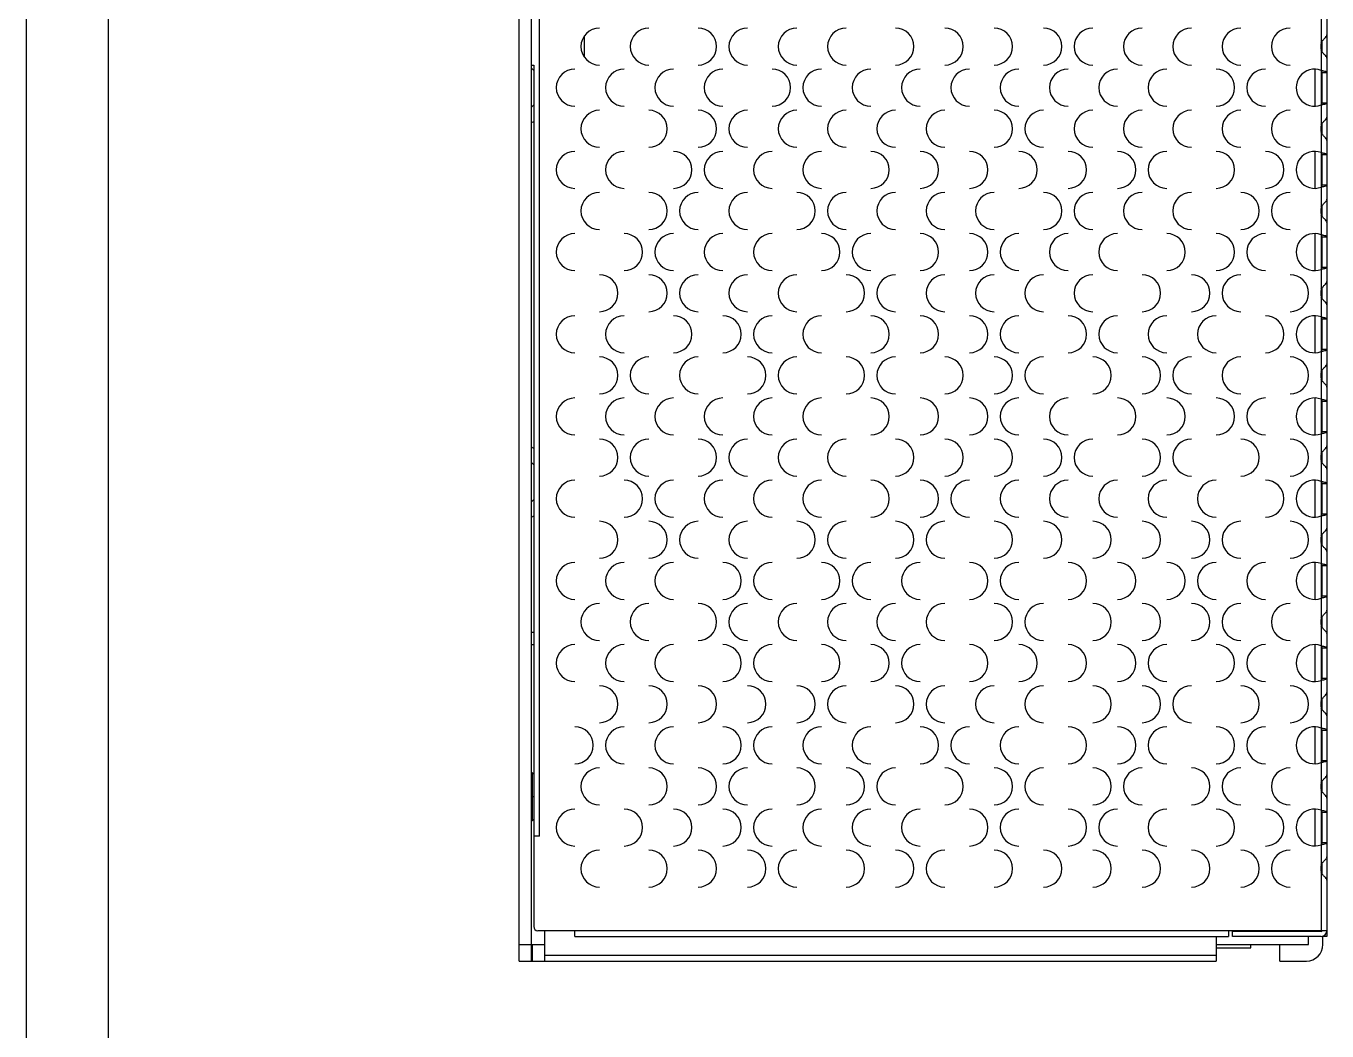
# Model space of a CAD drawing. Header units: millimetres. Extents: x -876 to 1110, y -521 to 521.
# Drawn here: x 230.5 to 388.7, y 103.5 to 225.7 of the extents above; entities that cross this region are included whole.
import ezdxf

# ---------------------------------------------------------------- set-up
doc = ezdxf.new("R2010")
doc.units = ezdxf.units.MM

msp = doc.modelspace()

# ---------------------------------------------------------------- linework, layer by layer
at = {"color": 7, "linetype": 'Continuous', "lineweight": 25}
for p, q in [((230.48, 345), (230.48, -345)), ((240.48, 335), (240.48, -335)), ((290.48, 112), (290.48, 311)), ((291.98, 112), (291.98, 311)), ((292.93, 127.2), (292.93, 299)), ((388.03, 298.3), (388.03, 115.6)), ((388.73, 298.3), (388.73, 115)), ((298.38, 224.53), (298.38, 221.97)), ((388.13, 222.61), (388.13, 223.88)), ((291.98, 221), (292.23, 221)), ((291.98, 220.64), (292.23, 220.36)), ((292.23, 221), (292.23, 116.2)), ((387.23, 220.5), (387.23, 216)), ((388.13, 220.11), (388.73, 220.11)), ((388.13, 216.38), (388.13, 220.11)), ((292.23, 216.13), (291.98, 215.86)), ((388.73, 216.38), (388.13, 216.38)), ((291.98, 214), (292.23, 214.15)), ((388.13, 212.61), (388.13, 213.88)), ((387.23, 210.5), (387.23, 206)), ((388.13, 210.11), (388.73, 210.11)), ((388.13, 206.38), (388.13, 210.11)), ((388.73, 206.38), (388.13, 206.38)), ((388.13, 202.61), (388.13, 203.88)), ((387.23, 200.5), (387.23, 196)), ((388.13, 200.11), (388.73, 200.11)), ((388.13, 196.38), (388.13, 200.11)), ((388.73, 196.38), (388.13, 196.38)), ((388.13, 192.61), (388.13, 193.88)), ((387.23, 190.5), (387.23, 186)), ((388.13, 190.11), (388.73, 190.11)), ((388.13, 186.38), (388.13, 190.11)), ((388.73, 186.38), (388.13, 186.38)), ((388.13, 182.61), (388.13, 183.88)), ((387.23, 180.5), (387.23, 176)), ((388.13, 180.11), (388.73, 180.11)), ((388.13, 176.38), (388.13, 180.11)), ((388.73, 176.38), (388.13, 176.38)), ((292.23, 174.35), (291.98, 174.5)), ((291.98, 172.64), (292.23, 172.36)), ((388.13, 172.61), (388.13, 173.88)), ((387.23, 170.5), (387.23, 166)), ((388.13, 170.11), (388.73, 170.11)), ((388.13, 166.38), (388.13, 170.11)), ((292.23, 168.13), (291.98, 167.86)), ((388.73, 166.38), (388.13, 166.38)), ((291.98, 166), (292.23, 166.15)), ((388.13, 162.61), (388.13, 163.88)), ((387.23, 160.5), (387.23, 156)), ((388.13, 160.11), (388.73, 160.11)), ((388.13, 156.38), (388.13, 160.11)), ((388.73, 156.38), (388.13, 156.38)), ((388.13, 152.61), (388.13, 153.88)), ((291.98, 152), (292.23, 152)), ((291.98, 150.5), (292.23, 150.5)), ((387.23, 150.5), (387.23, 146)), ((388.13, 150.11), (388.73, 150.11)), ((388.13, 146.38), (388.13, 150.11)), ((388.73, 146.38), (388.13, 146.38)), ((388.13, 142.61), (388.13, 143.88)), ((387.23, 140.5), (387.23, 136)), ((388.13, 140.11), (388.73, 140.11)), ((388.13, 136.38), (388.13, 140.11)), ((388.73, 136.38), (388.13, 136.38)), ((292.23, 134.75), (292.08, 134.9)), ((292.08, 129.1), (292.08, 134.9)), ((388.13, 132.61), (388.13, 133.88)), ((292.23, 132), (292.08, 132)), ((387.23, 130.5), (387.23, 126)), ((388.13, 130.11), (388.73, 130.11)), ((388.13, 126.38), (388.13, 130.11)), ((292.08, 129.1), (292.23, 129.25)), ((292.93, 127.2), (292.23, 127.2)), ((388.73, 126.38), (388.13, 126.38)), ((388.13, 122.61), (388.13, 123.88)), ((388.73, 115.7), (292.73, 115.7)), ((293.58, 112), (293.58, 115.7)), ((297.23, 115), (297.23, 115.7)), ((376.73, 115.7), (376.73, 115)), ((388.03, 115.6), (377.23, 115.6)), ((377.23, 115), (377.23, 115.6)), ((386.48, 115.6), (386.48, 115.7)), ((290.48, 114), (293.58, 114)), ((292.08, 112), (292.08, 114)), ((297.23, 115), (376.73, 115)), ((375.23, 115), (375.23, 112)), ((375.23, 114), (386.48, 114)), ((388.03, 115), (377.23, 115)), ((379.48, 113.6), (379.48, 114)), ((382.98, 112), (382.98, 114)), ((386.48, 114), (386.48, 115)), ((388.13, 115.01), (388.13, 115)), ((388.73, 115), (388.13, 115)), ((388.23, 114), (388.23, 115)), ((375.23, 112.7), (293.58, 112.7)), ((375.23, 113.6), (379.48, 113.6)), ((290.48, 112), (375.23, 112)), ((382.98, 112), (386.23, 112))]:
    msp.add_line(p, q, dxfattribs=at)
for centre, radius, start, end in [((300.23, 223.25), 2.25, 90, 270), ((306.23, 223.25), 2.25, 90, 270), ((312.23, 223.25), 2.25, 270, 90), ((318.23, 223.25), 2.25, 90, 270), ((324.23, 223.25), 2.25, 90, 270), ((330.23, 223.25), 2.25, 90, 270), ((336.23, 223.25), 2.25, 270, 90), ((342.23, 223.25), 2.25, 270, 90), ((348.23, 223.25), 2.25, 270, 90), ((354.23, 223.25), 2.25, 270, 90), ((360.23, 223.25), 2.25, 90, 270), ((366.23, 223.25), 2.25, 90, 270), ((372.23, 223.25), 2.25, 90, 270), ((378.23, 223.25), 2.25, 90, 270), ((384.23, 223.25), 2.25, 90, 270), ((390.23, 223.25), 2.25, 167.8985, 192.1015), ((297.23, 218.25), 2.25, 90, 270), ((303.23, 218.25), 2.25, 90, 270), ((309.23, 218.25), 2.25, 90, 270), ((315.23, 218.25), 2.25, 90, 270), ((321.23, 218.25), 2.25, 270, 90), ((327.23, 218.25), 2.25, 90, 270), ((333.23, 218.25), 2.25, 90, 270), ((339.23, 218.25), 2.25, 90, 270), ((345.23, 218.25), 2.25, 90, 270), ((351.23, 218.25), 2.25, 90, 270), ((357.23, 218.25), 2.25, 90, 270), ((363.23, 218.25), 2.25, 90, 270), ((369.23, 218.25), 2.25, 90, 270), ((375.23, 218.25), 2.25, 270, 90), ((381.23, 218.25), 2.25, 90, 270), ((387.23, 218.25), 2.25, 69.1725, 290.8275), ((300.23, 213.25), 2.25, 90, 270), ((306.23, 213.25), 2.25, 270, 90), ((312.23, 213.25), 2.25, 270, 90), ((318.23, 213.25), 2.25, 90, 270), ((324.23, 213.25), 2.25, 90, 270), ((330.23, 213.25), 2.25, 90, 270), ((336.23, 213.25), 2.25, 90, 270), ((342.23, 213.25), 2.25, 90, 270), ((348.23, 213.25), 2.25, 270, 90), ((354.23, 213.25), 2.25, 90, 270), ((360.23, 213.25), 2.25, 90, 270), ((366.23, 213.25), 2.25, 90, 270), ((372.23, 213.25), 2.25, 90, 270), ((378.23, 213.25), 2.25, 90, 270), ((384.23, 213.25), 2.25, 90, 270), ((390.23, 213.25), 2.25, 167.8985, 192.1015), ((297.23, 208.25), 2.25, 90, 270), ((303.23, 208.25), 2.25, 90, 270), ((309.23, 208.25), 2.25, 270, 90), ((315.23, 208.25), 2.25, 90, 270), ((321.23, 208.25), 2.25, 90, 270), ((327.23, 208.25), 2.25, 90, 270), ((333.23, 208.25), 2.25, 270, 90), ((339.23, 208.25), 2.25, 270, 90), ((345.23, 208.25), 2.25, 270, 90), ((351.23, 208.25), 2.25, 270, 90), ((357.23, 208.25), 2.25, 270, 90), ((363.23, 208.25), 2.25, 270, 90), ((369.23, 208.25), 2.25, 90, 270), ((375.23, 208.25), 2.25, 270, 90), ((381.23, 208.25), 2.25, 270, 90), ((387.23, 208.25), 2.25, 69.1725, 290.8275), ((300.23, 203.25), 2.25, 90, 270), ((306.23, 203.25), 2.25, 270, 90), ((312.23, 203.25), 2.25, 90, 270), ((318.23, 203.25), 2.25, 90, 270), ((324.23, 203.25), 2.25, 270, 90), ((330.23, 203.25), 2.25, 90, 270), ((336.23, 203.25), 2.25, 90, 270), ((342.23, 203.25), 2.25, 90, 270), ((348.23, 203.25), 2.25, 90, 270), ((354.23, 203.25), 2.25, 270, 90), ((360.23, 203.25), 2.25, 90, 270), ((366.23, 203.25), 2.25, 90, 270), ((372.23, 203.25), 2.25, 90, 270), ((378.23, 203.25), 2.25, 270, 90), ((384.23, 203.25), 2.25, 90, 270), ((390.23, 203.25), 2.25, 167.8985, 192.1015), ((297.23, 198.25), 2.25, 90, 270), ((303.23, 198.25), 2.25, 270, 90), ((309.23, 198.25), 2.25, 90, 270), ((315.23, 198.25), 2.25, 90, 270), ((321.23, 198.25), 2.25, 90, 270), ((327.23, 198.25), 2.25, 270, 90), ((333.23, 198.25), 2.25, 90, 270), ((339.23, 198.25), 2.25, 270, 90), ((345.23, 198.25), 2.25, 270, 90), ((351.23, 198.25), 2.25, 90, 270), ((357.23, 198.25), 2.25, 90, 270), ((363.23, 198.25), 2.25, 90, 270), ((369.23, 198.25), 2.25, 270, 90), ((375.23, 198.25), 2.25, 270, 90), ((381.23, 198.25), 2.25, 90, 270), ((387.23, 198.25), 2.25, 69.1725, 290.8275), ((300.23, 193.25), 2.25, 270, 90), ((306.23, 193.25), 2.25, 270, 90), ((312.23, 193.25), 2.25, 90, 270), ((318.23, 193.25), 2.25, 90, 270), ((324.23, 193.25), 2.25, 90, 270), ((330.23, 193.25), 2.25, 270, 90), ((336.23, 193.25), 2.25, 90, 270), ((342.23, 193.25), 2.25, 90, 270), ((348.23, 193.25), 2.25, 90, 270), ((354.23, 193.25), 2.25, 90, 270), ((360.23, 193.25), 2.25, 90, 270), ((366.23, 193.25), 2.25, 270, 90), ((372.23, 193.25), 2.25, 270, 90), ((378.23, 193.25), 2.25, 90, 270), ((384.23, 193.25), 2.25, 270, 90), ((390.23, 193.25), 2.25, 167.8985, 192.1015), ((297.23, 188.25), 2.25, 90, 270), ((303.23, 188.25), 2.25, 90, 270), ((309.23, 188.25), 2.25, 270, 90), ((315.23, 188.25), 2.25, 270, 90), ((321.23, 188.25), 2.25, 90, 270), ((327.23, 188.25), 2.25, 90, 270), ((333.23, 188.25), 2.25, 270, 90), ((339.23, 188.25), 2.25, 270, 90), ((345.23, 188.25), 2.25, 270, 90), ((351.23, 188.25), 2.25, 90, 270), ((357.23, 188.25), 2.25, 270, 90), ((363.23, 188.25), 2.25, 90, 270), ((369.23, 188.25), 2.25, 90, 270), ((375.23, 188.25), 2.25, 90, 270), ((381.23, 188.25), 2.25, 270, 90), ((387.23, 188.25), 2.25, 69.1725, 290.8275), ((300.23, 183.25), 2.25, 270, 90), ((306.23, 183.25), 2.25, 90, 270), ((312.23, 183.25), 2.25, 90, 270), ((318.23, 183.25), 2.25, 270, 90), ((324.23, 183.25), 2.25, 90, 270), ((330.23, 183.25), 2.25, 270, 90), ((336.23, 183.25), 2.25, 90, 270), ((342.23, 183.25), 2.25, 270, 90), ((348.23, 183.25), 2.25, 270, 90), ((354.23, 183.25), 2.25, 90, 270), ((360.23, 183.25), 2.25, 270, 90), ((366.23, 183.25), 2.25, 270, 90), ((372.23, 183.25), 2.25, 90, 270), ((378.23, 183.25), 2.25, 90, 270), ((384.23, 183.25), 2.25, 270, 90), ((390.23, 183.25), 2.25, 167.8985, 192.1015), ((297.23, 178.25), 2.25, 90, 270), ((303.23, 178.25), 2.25, 90, 270), ((309.23, 178.25), 2.25, 90, 270), ((315.23, 178.25), 2.25, 90, 270), ((321.23, 178.25), 2.25, 90, 270), ((327.23, 178.25), 2.25, 90, 270), ((333.23, 178.25), 2.25, 270, 90), ((339.23, 178.25), 2.25, 270, 90), ((345.23, 178.25), 2.25, 270, 90), ((351.23, 178.25), 2.25, 90, 270), ((357.23, 178.25), 2.25, 90, 270), ((363.23, 178.25), 2.25, 270, 90), ((369.23, 178.25), 2.25, 270, 90), ((375.23, 178.25), 2.25, 270, 90), ((381.23, 178.25), 2.25, 90, 270), ((387.23, 178.25), 2.25, 69.1725, 290.8275), ((300.23, 173.25), 2.25, 270, 90), ((306.23, 173.25), 2.25, 90, 270), ((312.23, 173.25), 2.25, 270, 90), ((318.23, 173.25), 2.25, 90, 270), ((324.23, 173.25), 2.25, 90, 270), ((330.23, 173.25), 2.25, 90, 270), ((336.23, 173.25), 2.25, 270, 90), ((342.23, 173.25), 2.25, 270, 90), ((348.23, 173.25), 2.25, 270, 90), ((354.23, 173.25), 2.25, 270, 90), ((360.23, 173.25), 2.25, 90, 270), ((366.23, 173.25), 2.25, 270, 90), ((372.23, 173.25), 2.25, 90, 270), ((378.23, 173.25), 2.25, 270, 90), ((384.23, 173.25), 2.25, 270, 90), ((390.23, 173.25), 2.25, 167.8985, 192.1015), ((297.23, 168.25), 2.25, 90, 270), ((303.23, 168.25), 2.25, 270, 90), ((309.23, 168.25), 2.25, 90, 270), ((315.23, 168.25), 2.25, 90, 270), ((321.23, 168.25), 2.25, 90, 270), ((327.23, 168.25), 2.25, 90, 270), ((333.23, 168.25), 2.25, 270, 90), ((339.23, 168.25), 2.25, 270, 90), ((345.23, 168.25), 2.25, 90, 270), ((351.23, 168.25), 2.25, 90, 270), ((357.23, 168.25), 2.25, 90, 270), ((363.23, 168.25), 2.25, 90, 270), ((369.23, 168.25), 2.25, 90, 270), ((375.23, 168.25), 2.25, 90, 270), ((381.23, 168.25), 2.25, 270, 90), ((387.23, 168.25), 2.25, 69.1725, 290.8275), ((300.23, 163.25), 2.25, 270, 90), ((306.23, 163.25), 2.25, 270, 90), ((312.23, 163.25), 2.25, 90, 270), ((318.23, 163.25), 2.25, 90, 270), ((324.23, 163.25), 2.25, 270, 90), ((330.23, 163.25), 2.25, 90, 270), ((336.23, 163.25), 2.25, 270, 90), ((342.23, 163.25), 2.25, 90, 270), ((348.23, 163.25), 2.25, 270, 90), ((354.23, 163.25), 2.25, 270, 90), ((360.23, 163.25), 2.25, 270, 90), ((366.23, 163.25), 2.25, 270, 90), ((372.23, 163.25), 2.25, 270, 90), ((378.23, 163.25), 2.25, 90, 270), ((384.23, 163.25), 2.25, 270, 90), ((390.23, 163.25), 2.25, 167.8985, 192.1015), ((297.23, 158.25), 2.25, 90, 270), ((303.23, 158.25), 2.25, 90, 270), ((309.23, 158.25), 2.25, 90, 270), ((315.23, 158.25), 2.25, 270, 90), ((321.23, 158.25), 2.25, 90, 270), ((327.23, 158.25), 2.25, 270, 90), ((333.23, 158.25), 2.25, 90, 270), ((339.23, 158.25), 2.25, 90, 270), ((345.23, 158.25), 2.25, 270, 90), ((351.23, 158.25), 2.25, 90, 270), ((357.23, 158.25), 2.25, 270, 90), ((363.23, 158.25), 2.25, 270, 90), ((369.23, 158.25), 2.25, 270, 90), ((375.23, 158.25), 2.25, 90, 270), ((381.23, 158.25), 2.25, 90, 270), ((387.23, 158.25), 2.25, 69.1725, 290.8275), ((300.23, 153.25), 2.25, 90, 270), ((306.23, 153.25), 2.25, 90, 270), ((312.23, 153.25), 2.25, 270, 90), ((318.23, 153.25), 2.25, 90, 270), ((324.23, 153.25), 2.25, 90, 270), ((330.23, 153.25), 2.25, 90, 270), ((336.23, 153.25), 2.25, 90, 270), ((342.23, 153.25), 2.25, 90, 270), ((348.23, 153.25), 2.25, 270, 90), ((354.23, 153.25), 2.25, 90, 270), ((360.23, 153.25), 2.25, 270, 90), ((366.23, 153.25), 2.25, 270, 90), ((372.23, 153.25), 2.25, 270, 90), ((378.23, 153.25), 2.25, 90, 270), ((384.23, 153.25), 2.25, 90, 270), ((390.23, 153.25), 2.25, 167.8985, 192.1015), ((297.23, 148.25), 2.25, 90, 270), ((303.23, 148.25), 2.25, 90, 270), ((309.23, 148.25), 2.25, 90, 270), ((315.23, 148.25), 2.25, 270, 90), ((321.23, 148.25), 2.25, 90, 270), ((327.23, 148.25), 2.25, 270, 90), ((333.23, 148.25), 2.25, 270, 90), ((339.23, 148.25), 2.25, 90, 270), ((345.23, 148.25), 2.25, 270, 90), ((351.23, 148.25), 2.25, 270, 90), ((357.23, 148.25), 2.25, 270, 90), ((363.23, 148.25), 2.25, 270, 90), ((369.23, 148.25), 2.25, 90, 270), ((375.23, 148.25), 2.25, 270, 90), ((381.23, 148.25), 2.25, 90, 270), ((387.23, 148.25), 2.25, 69.1725, 290.8275), ((300.23, 143.25), 2.25, 270, 90), ((306.23, 143.25), 2.25, 270, 90), ((312.23, 143.25), 2.25, 270, 90), ((318.23, 143.25), 2.25, 270, 90), ((324.23, 143.25), 2.25, 270, 90), ((330.23, 143.25), 2.25, 90, 270), ((336.23, 143.25), 2.25, 270, 90), ((342.23, 143.25), 2.25, 90, 270), ((348.23, 143.25), 2.25, 90, 270), ((354.23, 143.25), 2.25, 90, 270), ((360.23, 143.25), 2.25, 270, 90), ((366.23, 143.25), 2.25, 270, 90), ((372.23, 143.25), 2.25, 90, 270), ((378.23, 143.25), 2.25, 270, 90), ((384.23, 143.25), 2.25, 270, 90), ((390.23, 143.25), 2.25, 167.8985, 192.1015), ((297.23, 138.25), 2.25, 270, 90), ((303.23, 138.25), 2.25, 90, 270), ((309.23, 138.25), 2.25, 90, 270), ((315.23, 138.25), 2.25, 270, 90), ((321.23, 138.25), 2.25, 90, 270), ((327.23, 138.25), 2.25, 90, 270), ((333.23, 138.25), 2.25, 90, 270), ((339.23, 138.25), 2.25, 270, 90), ((345.23, 138.25), 2.25, 90, 270), ((351.23, 138.25), 2.25, 90, 270), ((357.23, 138.25), 2.25, 270, 90), ((363.23, 138.25), 2.25, 270, 90), ((369.23, 138.25), 2.25, 90, 270), ((375.23, 138.25), 2.25, 270, 90), ((381.23, 138.25), 2.25, 90, 270), ((387.23, 138.25), 2.25, 69.1725, 290.8275), ((292.08, 135), 0.1, 180, 270), ((300.23, 133.25), 2.25, 90, 270), ((306.23, 133.25), 2.25, 270, 90), ((312.23, 133.25), 2.25, 270, 90), ((318.23, 133.25), 2.25, 90, 270), ((324.23, 133.25), 2.25, 270, 90), ((330.23, 133.25), 2.25, 270, 90), ((336.23, 133.25), 2.25, 90, 270), ((342.23, 133.25), 2.25, 270, 90), ((348.23, 133.25), 2.25, 270, 90), ((354.23, 133.25), 2.25, 90, 270), ((360.23, 133.25), 2.25, 270, 90), ((366.23, 133.25), 2.25, 90, 270), ((372.23, 133.25), 2.25, 270, 90), ((378.23, 133.25), 2.25, 90, 270), ((384.23, 133.25), 2.25, 90, 270), ((390.23, 133.25), 2.25, 167.8985, 192.1015), ((297.23, 128.25), 2.25, 90, 270), ((303.23, 128.25), 2.25, 270, 90), ((309.23, 128.25), 2.25, 270, 90), ((315.23, 128.25), 2.25, 270, 90), ((321.23, 128.25), 2.25, 90, 270), ((327.23, 128.25), 2.25, 90, 270), ((333.23, 128.25), 2.25, 90, 270), ((339.23, 128.25), 2.25, 90, 270), ((345.23, 128.25), 2.25, 270, 90), ((351.23, 128.25), 2.25, 90, 270), ((357.23, 128.25), 2.25, 270, 90), ((363.23, 128.25), 2.25, 90, 270), ((369.23, 128.25), 2.25, 90, 270), ((375.23, 128.25), 2.25, 270, 90), ((381.23, 128.25), 2.25, 270, 90), ((387.23, 128.25), 2.25, 69.1725, 290.8275), ((292.08, 129), 0.1, 90, 180), ((300.23, 123.25), 2.25, 90, 270), ((306.23, 123.25), 2.25, 270, 90), ((312.23, 123.25), 2.25, 270, 90), ((318.23, 123.25), 2.25, 270, 90), ((324.23, 123.25), 2.25, 90, 270), ((330.23, 123.25), 2.25, 270, 90), ((336.23, 123.25), 2.25, 270, 90), ((342.23, 123.25), 2.25, 90, 270), ((348.23, 123.25), 2.25, 270, 90), ((354.23, 123.25), 2.25, 270, 90), ((360.23, 123.25), 2.25, 270, 90), ((366.23, 123.25), 2.25, 270, 90), ((372.23, 123.25), 2.25, 270, 90), ((378.23, 123.25), 2.25, 270, 90), ((384.23, 123.25), 2.25, 90, 270), ((390.23, 123.25), 2.25, 167.8985, 192.1015), ((292.73, 116.2), 0.5, 180, 270), ((388.03, 115.7), 0.1, 270, 0), ((388.03, 115.7), 0.7, 270, 0), ((386.23, 114), 2, 270, 0)]:
    msp.add_arc(centre, radius, start, end, dxfattribs=at)
for points, knots in [([(388.03, 223.72), (388.08, 223.81), (388.2, 223.99), (388.43, 224.24), (388.61, 224.43), (388.71, 224.57), (388.72, 224.64), (388.73, 224.67)], [0, 0, 0, 0, 0.209534, 0.443898, 0.706763, 0.849498, 1, 1, 1, 1]), ([(388.73, 221.83), (388.72, 221.86), (388.71, 221.93), (388.61, 222.07), (388.43, 222.26), (388.2, 222.5), (388.08, 222.69), (388.03, 222.78)], [0, 0, 0, 0, 0.150487, 0.293218, 0.556101, 0.790454, 1, 1, 1, 1]), ([(388.03, 220.35), (388.08, 220.34), (388.17, 220.33), (388.35, 220.29), (388.54, 220.25), (388.7, 220.19), (388.72, 220.14), (388.73, 220.11)], [0, 0, 0, 0, 0.129839, 0.258365, 0.510363, 0.757505, 1, 1, 1, 1]), ([(388.13, 220.11), (388.12, 220.16), (388.12, 220.22), (388.07, 220.3), (388.04, 220.33), (388.03, 220.35)], [0, 0, 0, 0, 0.532848, 0.77441, 1, 1, 1, 1]), ([(388.73, 216.38), (388.72, 216.36), (388.7, 216.31), (388.54, 216.25), (388.35, 216.2), (388.17, 216.17), (388.08, 216.15), (388.03, 216.15)], [0, 0, 0, 0, 0.242374, 0.489474, 0.741513, 0.870089, 1, 1, 1, 1]), ([(388.03, 216.15), (388.04, 216.16), (388.07, 216.2), (388.12, 216.27), (388.12, 216.34), (388.13, 216.38)], [0, 0, 0, 0, 0.225589, 0.46715, 1, 1, 1, 1]), ([(388.03, 213.72), (388.08, 213.81), (388.2, 213.99), (388.43, 214.24), (388.61, 214.43), (388.71, 214.57), (388.72, 214.64), (388.73, 214.67)], [0, 0, 0, 0, 0.209534, 0.443898, 0.706763, 0.849498, 1, 1, 1, 1]), ([(388.73, 211.83), (388.72, 211.86), (388.71, 211.93), (388.61, 212.07), (388.43, 212.26), (388.2, 212.5), (388.08, 212.69), (388.03, 212.78)], [0, 0, 0, 0, 0.150487, 0.293218, 0.556101, 0.790454, 1, 1, 1, 1]), ([(388.13, 210.11), (388.12, 210.16), (388.12, 210.22), (388.07, 210.3), (388.04, 210.33), (388.03, 210.35)], [0, 0, 0, 0, 0.532848, 0.77441, 1, 1, 1, 1]), ([(388.03, 210.35), (388.08, 210.34), (388.17, 210.33), (388.35, 210.29), (388.54, 210.25), (388.7, 210.19), (388.72, 210.14), (388.73, 210.11)], [0, 0, 0, 0, 0.129839, 0.258365, 0.510363, 0.757505, 1, 1, 1, 1]), ([(388.73, 206.38), (388.72, 206.36), (388.7, 206.31), (388.54, 206.25), (388.35, 206.2), (388.17, 206.17), (388.08, 206.15), (388.03, 206.15)], [0, 0, 0, 0, 0.242374, 0.489474, 0.741513, 0.870089, 1, 1, 1, 1]), ([(388.03, 206.15), (388.04, 206.16), (388.07, 206.2), (388.12, 206.27), (388.12, 206.34), (388.13, 206.38)], [0, 0, 0, 0, 0.225589, 0.46715, 1, 1, 1, 1]), ([(388.03, 203.72), (388.08, 203.81), (388.2, 203.99), (388.43, 204.24), (388.61, 204.43), (388.71, 204.57), (388.72, 204.64), (388.73, 204.67)], [0, 0, 0, 0, 0.2095337, 0.4438985, 0.7067626, 0.8494979, 1, 1, 1, 1]), ([(388.73, 201.83), (388.72, 201.86), (388.71, 201.93), (388.61, 202.07), (388.43, 202.26), (388.2, 202.5), (388.08, 202.69), (388.03, 202.78)], [0, 0, 0, 0, 0.150487, 0.293218, 0.556101, 0.790454, 1, 1, 1, 1]), ([(388.13, 200.11), (388.12, 200.16), (388.12, 200.22), (388.07, 200.3), (388.04, 200.33), (388.03, 200.35)], [0, 0, 0, 0, 0.532848, 0.77441, 1, 1, 1, 1]), ([(388.03, 200.35), (388.08, 200.34), (388.17, 200.33), (388.35, 200.29), (388.54, 200.25), (388.7, 200.19), (388.72, 200.14), (388.73, 200.11)], [0, 0, 0, 0, 0.129839, 0.258365, 0.510363, 0.757505, 1, 1, 1, 1]), ([(388.73, 196.38), (388.72, 196.36), (388.7, 196.31), (388.54, 196.25), (388.35, 196.2), (388.17, 196.17), (388.08, 196.15), (388.03, 196.15)], [0, 0, 0, 0, 0.242374, 0.489474, 0.741513, 0.870089, 1, 1, 1, 1]), ([(388.03, 196.15), (388.04, 196.16), (388.07, 196.2), (388.12, 196.27), (388.12, 196.34), (388.13, 196.38)], [0, 0, 0, 0, 0.225589, 0.46715, 1, 1, 1, 1]), ([(388.03, 193.72), (388.08, 193.81), (388.2, 193.99), (388.43, 194.24), (388.61, 194.43), (388.71, 194.57), (388.72, 194.64), (388.73, 194.67)], [0, 0, 0, 0, 0.209534, 0.443898, 0.706763, 0.849498, 1, 1, 1, 1]), ([(388.73, 191.83), (388.72, 191.86), (388.71, 191.93), (388.61, 192.07), (388.43, 192.26), (388.2, 192.5), (388.08, 192.69), (388.03, 192.78)], [0, 0, 0, 0, 0.150487, 0.293218, 0.556101, 0.790454, 1, 1, 1, 1]), ([(388.03, 190.35), (388.08, 190.34), (388.17, 190.33), (388.35, 190.29), (388.54, 190.25), (388.7, 190.19), (388.72, 190.14), (388.73, 190.11)], [0, 0, 0, 0, 0.129839, 0.258365, 0.510363, 0.757505, 1, 1, 1, 1]), ([(388.13, 190.11), (388.12, 190.16), (388.12, 190.22), (388.07, 190.3), (388.04, 190.33), (388.03, 190.35)], [0, 0, 0, 0, 0.532848, 0.77441, 1, 1, 1, 1]), ([(388.73, 186.38), (388.72, 186.36), (388.7, 186.31), (388.54, 186.25), (388.35, 186.2), (388.17, 186.17), (388.08, 186.15), (388.03, 186.15)], [0, 0, 0, 0, 0.242374, 0.489474, 0.741513, 0.870089, 1, 1, 1, 1]), ([(388.03, 186.15), (388.04, 186.16), (388.07, 186.2), (388.12, 186.27), (388.12, 186.34), (388.13, 186.38)], [0, 0, 0, 0, 0.225589, 0.46715, 1, 1, 1, 1]), ([(388.03, 183.72), (388.08, 183.81), (388.2, 183.99), (388.43, 184.24), (388.61, 184.43), (388.71, 184.57), (388.72, 184.64), (388.73, 184.67)], [0, 0, 0, 0, 0.209534, 0.443898, 0.706763, 0.849498, 1, 1, 1, 1]), ([(388.73, 181.83), (388.72, 181.86), (388.71, 181.93), (388.61, 182.07), (388.43, 182.26), (388.2, 182.5), (388.08, 182.69), (388.03, 182.78)], [0, 0, 0, 0, 0.150487, 0.293218, 0.556101, 0.790454, 1, 1, 1, 1]), ([(388.03, 180.35), (388.08, 180.34), (388.17, 180.33), (388.35, 180.29), (388.54, 180.25), (388.7, 180.19), (388.72, 180.14), (388.73, 180.11)], [0, 0, 0, 0, 0.129839, 0.258365, 0.510363, 0.757505, 1, 1, 1, 1]), ([(388.13, 180.11), (388.12, 180.16), (388.12, 180.22), (388.07, 180.3), (388.04, 180.33), (388.03, 180.35)], [0, 0, 0, 0, 0.532848, 0.77441, 1, 1, 1, 1]), ([(388.73, 176.38), (388.72, 176.36), (388.7, 176.31), (388.54, 176.25), (388.35, 176.2), (388.17, 176.17), (388.08, 176.15), (388.03, 176.15)], [0, 0, 0, 0, 0.242374, 0.489474, 0.741513, 0.870089, 1, 1, 1, 1]), ([(388.03, 176.15), (388.04, 176.16), (388.07, 176.2), (388.12, 176.27), (388.12, 176.34), (388.13, 176.38)], [0, 0, 0, 0, 0.225589, 0.46715, 1, 1, 1, 1]), ([(388.03, 173.72), (388.08, 173.81), (388.2, 173.99), (388.43, 174.24), (388.61, 174.43), (388.71, 174.57), (388.72, 174.64), (388.73, 174.67)], [0, 0, 0, 0, 0.209534, 0.443898, 0.706763, 0.849498, 1, 1, 1, 1]), ([(388.73, 171.83), (388.72, 171.86), (388.71, 171.93), (388.61, 172.07), (388.43, 172.26), (388.2, 172.5), (388.08, 172.69), (388.03, 172.78)], [0, 0, 0, 0, 0.150487, 0.293218, 0.556101, 0.790454, 1, 1, 1, 1]), ([(388.13, 170.11), (388.12, 170.16), (388.12, 170.22), (388.07, 170.3), (388.04, 170.33), (388.03, 170.35)], [0, 0, 0, 0, 0.532848, 0.77441, 1, 1, 1, 1]), ([(388.03, 170.35), (388.08, 170.34), (388.17, 170.33), (388.35, 170.29), (388.54, 170.25), (388.7, 170.19), (388.72, 170.14), (388.73, 170.11)], [0, 0, 0, 0, 0.129839, 0.258365, 0.510363, 0.757505, 1, 1, 1, 1]), ([(388.73, 166.38), (388.72, 166.36), (388.7, 166.31), (388.54, 166.25), (388.35, 166.2), (388.17, 166.17), (388.08, 166.15), (388.03, 166.15)], [0, 0, 0, 0, 0.242374, 0.489474, 0.741513, 0.870089, 1, 1, 1, 1]), ([(388.03, 166.15), (388.04, 166.16), (388.07, 166.2), (388.12, 166.27), (388.12, 166.34), (388.13, 166.38)], [0, 0, 0, 0, 0.225589, 0.46715, 1, 1, 1, 1]), ([(388.03, 163.72), (388.08, 163.81), (388.2, 163.99), (388.43, 164.24), (388.61, 164.43), (388.71, 164.57), (388.72, 164.64), (388.73, 164.67)], [0, 0, 0, 0, 0.209534, 0.443898, 0.706763, 0.849498, 1, 1, 1, 1]), ([(388.73, 161.83), (388.72, 161.86), (388.71, 161.93), (388.61, 162.07), (388.43, 162.26), (388.2, 162.5), (388.08, 162.69), (388.03, 162.78)], [0, 0, 0, 0, 0.150487, 0.293218, 0.556101, 0.790454, 1, 1, 1, 1]), ([(388.03, 160.35), (388.08, 160.34), (388.17, 160.33), (388.35, 160.29), (388.54, 160.25), (388.7, 160.19), (388.72, 160.14), (388.73, 160.11)], [0, 0, 0, 0, 0.129839, 0.258365, 0.510363, 0.757505, 1, 1, 1, 1]), ([(388.13, 160.11), (388.12, 160.16), (388.12, 160.22), (388.07, 160.3), (388.04, 160.33), (388.03, 160.35)], [0, 0, 0, 0, 0.532848, 0.77441, 1, 1, 1, 1]), ([(388.73, 156.38), (388.72, 156.36), (388.7, 156.31), (388.54, 156.25), (388.35, 156.2), (388.17, 156.17), (388.08, 156.15), (388.03, 156.15)], [0, 0, 0, 0, 0.242374, 0.489474, 0.741513, 0.870089, 1, 1, 1, 1]), ([(388.03, 156.15), (388.04, 156.16), (388.07, 156.2), (388.12, 156.27), (388.12, 156.34), (388.13, 156.38)], [0, 0, 0, 0, 0.225589, 0.46715, 1, 1, 1, 1]), ([(388.03, 153.72), (388.08, 153.81), (388.2, 153.99), (388.43, 154.24), (388.61, 154.43), (388.71, 154.57), (388.72, 154.64), (388.73, 154.67)], [0, 0, 0, 0, 0.209534, 0.443898, 0.706763, 0.849498, 1, 1, 1, 1]), ([(388.73, 151.83), (388.72, 151.86), (388.71, 151.93), (388.61, 152.07), (388.43, 152.26), (388.2, 152.5), (388.08, 152.69), (388.03, 152.78)], [0, 0, 0, 0, 0.150487, 0.293218, 0.556101, 0.790454, 1, 1, 1, 1]), ([(388.13, 150.11), (388.12, 150.16), (388.12, 150.22), (388.07, 150.3), (388.04, 150.33), (388.03, 150.35)], [0, 0, 0, 0, 0.532848, 0.77441, 1, 1, 1, 1]), ([(388.03, 150.35), (388.08, 150.34), (388.17, 150.33), (388.35, 150.29), (388.54, 150.25), (388.7, 150.19), (388.72, 150.14), (388.73, 150.11)], [0, 0, 0, 0, 0.129839, 0.258365, 0.510363, 0.757505, 1, 1, 1, 1]), ([(388.73, 146.38), (388.72, 146.36), (388.7, 146.31), (388.54, 146.25), (388.35, 146.2), (388.17, 146.17), (388.08, 146.15), (388.03, 146.15)], [0, 0, 0, 0, 0.242374, 0.489474, 0.741513, 0.870089, 1, 1, 1, 1]), ([(388.03, 146.15), (388.04, 146.16), (388.07, 146.2), (388.12, 146.27), (388.12, 146.34), (388.13, 146.38)], [0, 0, 0, 0, 0.225589, 0.46715, 1, 1, 1, 1]), ([(388.03, 143.72), (388.08, 143.81), (388.2, 143.99), (388.43, 144.24), (388.61, 144.43), (388.71, 144.57), (388.72, 144.64), (388.73, 144.67)], [0, 0, 0, 0, 0.209534, 0.443898, 0.706763, 0.849498, 1, 1, 1, 1]), ([(388.73, 141.83), (388.72, 141.86), (388.71, 141.93), (388.61, 142.07), (388.43, 142.26), (388.2, 142.5), (388.08, 142.69), (388.03, 142.78)], [0, 0, 0, 0, 0.150487, 0.293218, 0.556101, 0.790454, 1, 1, 1, 1]), ([(388.03, 140.35), (388.08, 140.34), (388.17, 140.33), (388.35, 140.29), (388.54, 140.25), (388.7, 140.19), (388.72, 140.14), (388.73, 140.11)], [0, 0, 0, 0, 0.129839, 0.258365, 0.510363, 0.757505, 1, 1, 1, 1]), ([(388.13, 140.11), (388.12, 140.16), (388.12, 140.22), (388.07, 140.3), (388.04, 140.33), (388.03, 140.35)], [0, 0, 0, 0, 0.53285, 0.774411, 1, 1, 1, 1]), ([(388.73, 136.38), (388.72, 136.36), (388.7, 136.31), (388.54, 136.25), (388.35, 136.2), (388.17, 136.17), (388.08, 136.15), (388.03, 136.15)], [0, 0, 0, 0, 0.242374, 0.489474, 0.741513, 0.870089, 1, 1, 1, 1]), ([(388.03, 136.15), (388.04, 136.16), (388.07, 136.2), (388.12, 136.27), (388.12, 136.34), (388.13, 136.38)], [0, 0, 0, 0, 0.225589, 0.46715, 1, 1, 1, 1]), ([(388.03, 133.72), (388.08, 133.81), (388.2, 133.99), (388.43, 134.24), (388.61, 134.43), (388.71, 134.57), (388.72, 134.64), (388.73, 134.67)], [0, 0, 0, 0, 0.209534, 0.443898, 0.706763, 0.849498, 1, 1, 1, 1]), ([(388.73, 131.83), (388.72, 131.86), (388.71, 131.93), (388.61, 132.07), (388.43, 132.26), (388.2, 132.5), (388.08, 132.69), (388.03, 132.78)], [0, 0, 0, 0, 0.150487, 0.293218, 0.556101, 0.790454, 1, 1, 1, 1]), ([(388.03, 130.35), (388.08, 130.34), (388.17, 130.33), (388.35, 130.29), (388.54, 130.25), (388.7, 130.19), (388.72, 130.14), (388.73, 130.11)], [0, 0, 0, 0, 0.1298394, 0.2583649, 0.5103634, 0.7575047, 1, 1, 1, 1]), ([(388.13, 130.11), (388.12, 130.16), (388.12, 130.22), (388.07, 130.3), (388.04, 130.33), (388.03, 130.35)], [0, 0, 0, 0, 0.532848, 0.77441, 1, 1, 1, 1]), ([(388.73, 126.38), (388.72, 126.36), (388.7, 126.31), (388.54, 126.25), (388.35, 126.2), (388.17, 126.17), (388.08, 126.15), (388.03, 126.15)], [0, 0, 0, 0, 0.242374, 0.489474, 0.741513, 0.870089, 1, 1, 1, 1]), ([(388.03, 126.15), (388.04, 126.16), (388.07, 126.2), (388.12, 126.27), (388.12, 126.34), (388.13, 126.38)], [0, 0, 0, 0, 0.225589, 0.46715, 1, 1, 1, 1]), ([(388.03, 123.72), (388.08, 123.81), (388.2, 123.99), (388.43, 124.24), (388.61, 124.43), (388.71, 124.57), (388.72, 124.64), (388.73, 124.67)], [0, 0, 0, 0, 0.209534, 0.443898, 0.706763, 0.849498, 1, 1, 1, 1]), ([(388.73, 121.83), (388.72, 121.86), (388.71, 121.93), (388.61, 122.07), (388.43, 122.26), (388.2, 122.5), (388.08, 122.69), (388.03, 122.78)], [0, 0, 0, 0, 0.150487, 0.293218, 0.556101, 0.790454, 1, 1, 1, 1])]:
    msp.add_open_spline(points, degree=3, knots=knots, dxfattribs=at)

doc.saveas('drawing.dxf')
